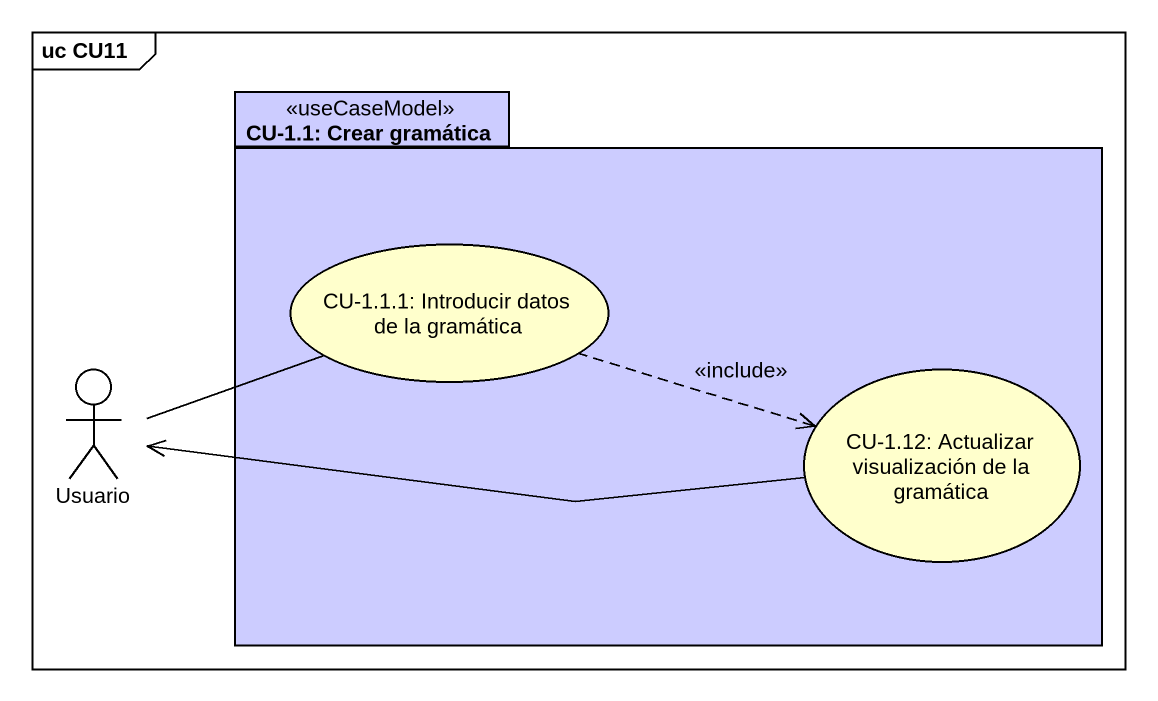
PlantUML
@startuml
mainframe uc CU11
package "CU-1.1: Crear gramática" as CU_1_1_Crear_gramática <<useCaseModel>> #CCCCFF {
  usecase "CU-1.1.1: Introducir datos de la gramática" as CU_1_1_1_Introducir_datos #FFFFCC
  usecase "CU-1.12: Actualizar visualización de la gramática" as CU_1_12_Actualizar #FFFFCC
}
actor Usuario
CU_1_1_1_Introducir_datos .right.> CU_1_12_Actualizar : <<include>>
Usuario -right- CU_1_1_1_Introducir_datos
CU_1_12_Actualizar -left-> Usuario
@enduml
